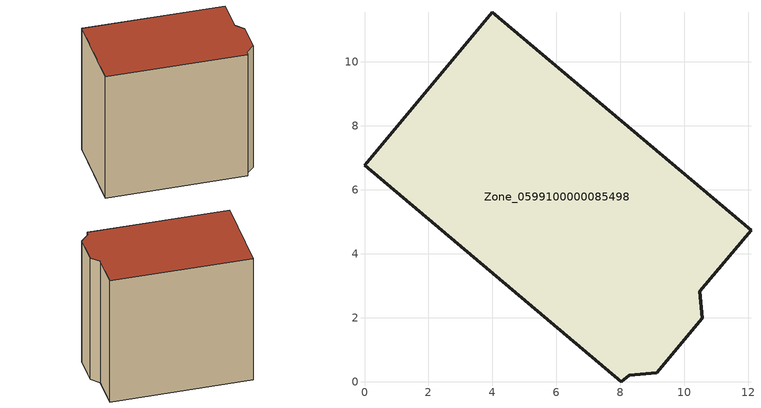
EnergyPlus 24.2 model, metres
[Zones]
Zone_0599100000085498
 floor ground (C_G): 10.48,2.83 10.55,1.98 9.13,0.29 8.28,0.2 8.03,0 0,6.76 4,11.55 12.08,4.74 z0
 wall outside (C_F): 8.28,0.2 9.13,0.29 10.55,1.98 10.48,2.83 12.08,4.74 4,11.55 0,6.76 8.03,0 8.28,0.2 z0:10.51
 roof outside (C_R): 12.08,4.74 4,11.55 0,6.76 8.03,0 8.28,0.2 9.13,0.29 10.55,1.98 10.48,2.83 z10.51
[BUILDING]
Pand.0599100000085498: North Axis=0; Terrain=City; Loads Convergence Tolerance Value=0.04; Temperature Convergence Tolerance Value=0.4; Solar Distribution=FullExterior; Maximum Number of Warmup Days=25; Minimum Number of Warmup Days=1
[Site:Location]
Rotterdam.The.Hague.AP_ZH_NLD Design_Conditions: Latitude=51.96; Longitude=4.45; Time Zone=1; Elevation=-4.5
[SITE:GROUNDTEMPERATURE:BUILDINGSURFACE]
18, 18, 18, 18, 18, 18, 18, 18, 18, 18, 18, 18
[MATERIAL] Thermal Absorptance=0.9; Solar Absorptance=0.7; Visible Absorptance=0.7
Name | Roughness | Thickness | Conductivity | Density | Specific Heat
G.TI.1946 | MediumSmooth | 0.15 | 1 | 540 | 1210
F.TI.1946 | Rough | 0.3 | 0.857143 | 1920 | 840
R.TI.1946 | MediumRough | 0.2 | 0.1 | 1500 | 1000
[CONSTRUCTION]
C_G: G.TI.1946
C_F: F.TI.1946
C_R: R.TI.1946
[ZONE]
Zone_0599100000085498: Type=1; Multiplier=1; Ceiling Height=Autocalculate; Volume=Autocalculate; Floor Area=autocalculate; Part of Total Floor Area=Yes
[ZONEINFILTRATION:DESIGNFLOWRATE]
Infil_Zone_0599100000085498: Zone or ZoneList or Space or SpaceList=Zone_0599100000085498; Schedule=AlwaysOn; Design Flow Rate Calculation Method=Flow/Area; Flow Rate per Floor Area=0.003; Constant Term Coefficient=1; Temperature Term Coefficient=0; Velocity Term Coefficient=0; Velocity Squared Term Coefficient=0
[HVACTEMPLATE:ZONE:IDEALLOADSAIRSYSTEM]
Zone_0599100000085498: Maximum Heating Supply Air Temperature=50; Minimum Cooling Supply Air Temperature=13; Maximum Heating Supply Air Humidity Ratio=0.0156; Minimum Cooling Supply Air Humidity Ratio=0.0077; Heating Limit=NoLimit; Cooling Limit=NoLimit; Dehumidification Control Type=ConstantSensibleHeatRatio; Cooling Sensible Heat Ratio=0.7; Dehumidification Setpoint=60; Humidification Control Type=None; Humidification Setpoint=30; Outdoor Air Method=None; Outdoor Air Flow Rate per Person=0.00944; Outdoor Air Flow Rate per Zone Floor Area=0; Outdoor Air Flow Rate per Zone=0; Demand Controlled Ventilation Type=None; Outdoor Air Economizer Type=NoEconomizer; Heat Recovery Type=None; Sensible Heat Recovery Effectiveness=0.7; Latent Heat Recovery Effectiveness=0.65
[ZONECONTROL:THERMOSTAT]
ThermostatControl_Zone_0599100000085498: Zone or ZoneList=Zone_0599100000085498; Control Type Schedule=DualSetpointControlType; Control 1=Thermostat_Zone_0599100000085498; Temperature Difference Between Cutout And Setpoint=0
[THERMOSTATSETPOINT:DUALSETPOINT]
Thermostat_Zone_0599100000085498: Heating Setpoint Temperature Schedule=HeatingSetpoint_Zone_0599100000085498; Cooling Setpoint Temperature Schedule=CoolingSetpoint_Zone_0599100000085498
[SCHEDULE:COMPACT]
HeatingSetpoint_Zone_0599100000085498: Through: 12/31, For: AllDays, Until: 24:00, 21
CoolingSetpoint_Zone_0599100000085498: Through: 12/31, For: AllDays, Until: 24:00, 24
DualSetpointControlType: Through: 12/31, For: AllDays, Until: 24:00, 4
AlwaysOn: Through: 12/31, For: AllDays, Until: 24:00, 1
